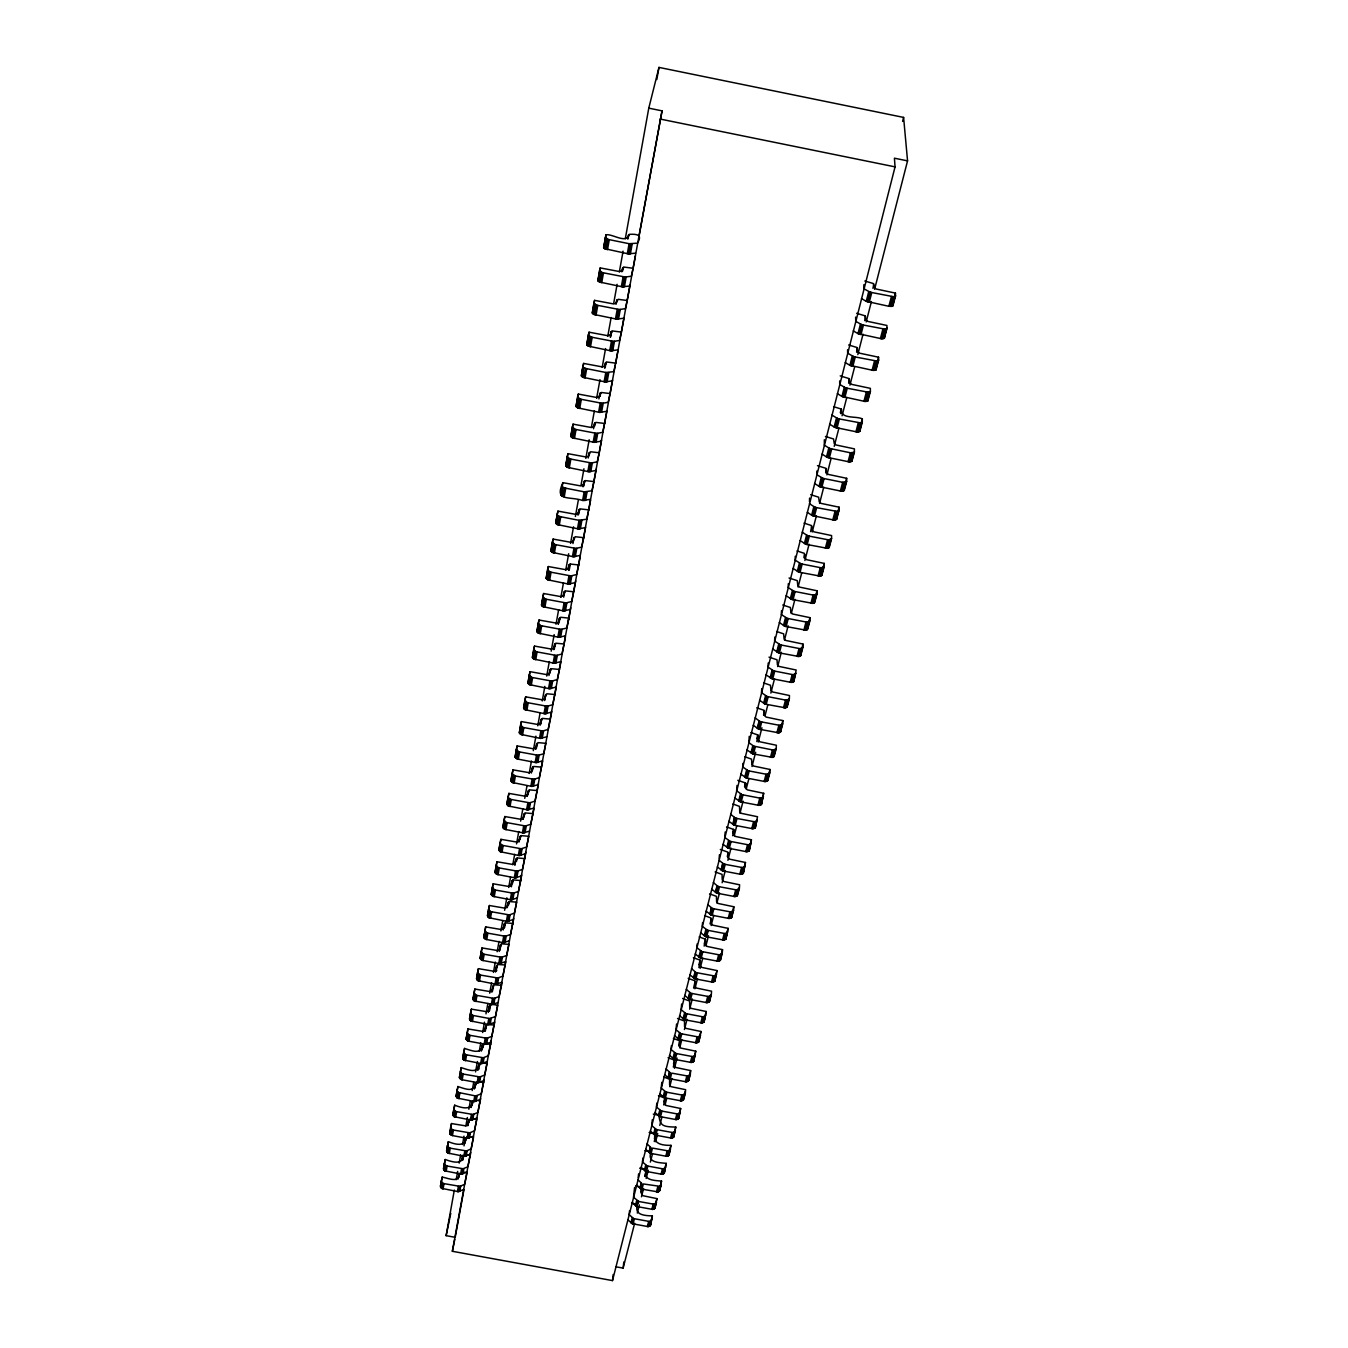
<?xml version="1.0" encoding="UTF-8"?>
<svg xmlns="http://www.w3.org/2000/svg" width="1348" height="1348" viewBox="0 0 1348 1348"><rect width="100%" height="100%" fill="white"/><g stroke="black" fill="none" stroke-linecap="round" stroke-linejoin="round"><path stroke-width="1.5" d="M541.492 767.13L533.724 766.456L531.348 771.764L529.376 772.707L512.981 769.86L512.206 773.769L515.374 776.01L533.976 779.296L539.301 777.628L541.138 768.882M538.004 784.721L531.786 786.423L512.375 782.497L510.976 780.324L512.981 769.86M800.089 540.599L806.155 544.339L827.369 548.316L829.222 547.507L831.581 538.61L831.581 535.56L813.788 531.803L811.968 530.286L811.395 525.518L804.065 523.125M533.707 808.109L527.523 809.845L508.28 805.952L506.899 803.762L508.887 793.399L525.164 796.213L527.102 795.253L529.478 789.894L537.195 790.551L534.988 801.133L529.697 802.818L510.319 799.33L508.112 797.342L508.887 793.399M504.085 819.955L506.275 822.516L525.484 825.987L530.741 824.268L532.966 813.585L525.316 812.945L522.94 818.371L521.002 819.331L504.86 816.551L504.085 819.955L502.888 827.419L505.079 829.408L523.344 832.896L529.478 831.126M502.888 827.419L504.86 816.551M525.332 853.773L519.233 855.559L500.293 851.734L498.945 849.526L500.9 839.332L516.907 842.079L518.845 841.101L521.204 835.642L528.804 836.266L526.562 847.016L521.339 848.751L502.282 845.348L500.125 843.342L500.9 839.332M793.028 568.418L799.044 572.175L820.056 576.101L821.892 575.259L824.218 566.514L824.251 563.413L806.61 559.69L804.807 558.156L804.267 553.32L797.022 550.944M496.216 865.197L498.372 867.792L517.278 871.162L522.451 869.393L524.709 858.575L517.177 857.968L514.801 863.478L512.897 864.472L497.008 861.743L496.216 865.197L495.053 872.442L497.21 874.448L515.189 877.868L521.238 876.048M822.078 571.67L821.892 575.259M824.353 439.734L824.302 445.16L829.643 448.446L850.419 452.793L854.346 452.22L854.413 448.867L836.114 444.992L834.227 443.526L833.553 438.976L825.448 436.466M492.391 887.287L494.514 889.882L513.268 893.219L518.424 891.432L520.682 880.53L513.2 879.941L510.841 885.484L508.937 886.495L493.166 883.816L492.391 887.287L491.245 894.432L493.368 896.437L511.212 899.824L517.211 897.97M495.053 872.442L497.008 861.743M491.245 894.432L493.166 883.816M513.251 919.538L507.286 921.425L488.802 917.702L487.487 915.477L489.391 905.519L505.028 908.181L506.932 907.153L509.291 901.576L516.705 902.132L514.431 913.101L509.325 914.921L490.706 911.619L488.599 909.614L489.391 905.519M786.103 595.732L792.051 599.506L812.878 603.382L814.714 602.522L816.989 593.912L817.04 590.778L799.549 587.088L797.78 585.554L797.275 580.651L789.035 577.989M509.359 940.786L503.427 942.69L485.853 939.371L483.78 937.349L484.572 933.237M484.892 930.406L486.965 933.018L505.433 936.287L510.521 934.45L512.796 923.414L505.433 922.875L503.074 928.486L501.203 929.513L485.684 926.885L483.78 937.349M816.871 471.008L816.804 474.698L823.038 478.371L842.669 482.314L846.561 481.708L846.662 478.304L828.531 474.462L826.661 472.979L826.021 468.346L817.478 465.683M481.236 951.469L483.292 954.098L501.608 957.333L506.663 955.462L508.954 944.358L501.641 943.836L499.299 949.481L497.429 950.525L482.028 947.93L481.236 951.469L480.141 958.327L482.196 960.349L499.619 963.635L505.517 961.697M505.163 964.983L497.901 964.477L495.559 970.156L493.705 971.217L478.422 968.656L477.613 972.801L480.528 975.076L497.85 978.025L502.871 976.137L504.792 966.853M480.141 958.327L482.028 947.93M779.296 622.557L785.176 626.348L805.818 630.173L807.654 629.314L809.895 620.838L809.963 617.654L792.624 613.997L790.872 612.447L790.4 607.493L782.75 604.999M474.075 992.617L476.097 995.262L494.143 998.43L499.131 996.509L501.439 985.304L494.227 984.815L491.885 990.527L490.049 991.589L474.867 989.044L474.075 992.617L473.013 999.289L474.277 1000.941L497.766 1005.305L495.457 1016.56L489.661 1018.566L472.592 1015.364L470.57 1013.325L471.379 1009.146L486.443 1011.64L488.279 1010.579L489.981 1005.204L498.019 1002.558M501.742 982.288L495.879 984.242L477.815 980.619L476.552 978.362L478.422 968.656M809.491 501.827L809.575 498.086M473.013 999.289L474.867 989.044M494.362 1022.525L488.583 1024.531L470.789 1020.958L469.542 1018.7L471.379 1009.146M772.606 648.91L778.419 652.735L798.892 656.51L800.712 655.634L802.919 647.293L803.004 644.058L785.817 640.452L784.081 638.885L783.643 633.863L776.6 631.487M484.286 1043.756C480.006 1053.142 477.276 1052.67 464.555 1048.424L463.746 1052.653L465.717 1054.692L483.359 1057.759L488.262 1055.787L490.588 1044.43L485.971 1043.773M490.756 1042.189L485.01 1044.228L468.093 1041.06L466.105 1039.022L466.914 1034.809M467.149 1032.534L469.121 1035.18L486.898 1038.28L491.818 1036.326L494.143 1025.019L487.049 1024.564L484.707 1030.327L482.887 1031.405L467.941 1028.928L466.105 1039.022M800.948 651.893L800.712 655.634M480.815 1062.898C476.552 1072.267 473.94 1071.913 461.218 1067.616L460.393 1071.862L462.364 1073.918L479.871 1076.951L484.741 1074.963L487.066 1063.555L482.5 1062.898M487.201 1061.567L481.489 1063.623L463.965 1060.118L462.752 1057.843L464.555 1048.424M477.394 1081.77C473.148 1091.088 470.654 1090.886 457.932 1086.539L457.107 1090.802L458.32 1092.47L475.625 1095.941L481.27 1093.851L483.224 1084.314M483.696 1080.658L478.018 1082.73L461.353 1079.613L459.398 1077.574L460.224 1073.328M794.141 677.707L793.888 681.481L791.158 682.408L771.781 678.651L766.035 674.826M793.888 681.481L796.163 670.007L779.127 666.434L777.425 664.85L777.004 659.779L769 657.133M476.838 1117.997L471.244 1120.104L454.091 1116.683L452.928 1114.392L454.68 1105.191C462.853 1108.376 472.137 1110.55 473.3 1100.591M454.68 1105.191L453.872 1109.455L455.793 1111.51L473.047 1114.493L477.849 1112.454L480.208 1100.979L478.877 1100.928M480.242 1099.463L474.597 1101.552L457.326 1098.098L456.146 1095.823L457.932 1086.539M473.485 1136.263L467.099 1138.302L452.423 1135.589L449.912 1133.921L451.496 1123.558L465.903 1125.917L467.672 1124.788L469.374 1119.278L468.716 1122.918M451.496 1123.558L450.67 1127.855L452.574 1129.894L469.711 1132.842L474.479 1130.803L476.838 1119.295L472.356 1118.655M759.581 700.286L765.26 704.128L785.395 707.818L787.198 706.908L789.338 698.82L789.456 695.517L772.556 691.962L770.871 690.378L770.483 685.256L763.558 682.897M795.269 556.269L795.135 560.128L801.167 563.868L821.286 567.828L824.218 566.514M470.182 1154.259L464.656 1156.399L447.755 1153.029L446.609 1150.737L448.345 1141.672C456.517 1144.957 465.599 1146.845 466.711 1136.971M448.345 1141.672L447.519 1145.969L449.406 1148.024L466.425 1150.939L471.177 1148.884L473.519 1137.341L472.221 1137.291M787.451 703.083L787.198 706.908M459.297 1173.198C460.089 1183.881 447.671 1177.933 442.178 1177.107L441.352 1181.438L443.206 1183.493L459.988 1186.358L464.672 1184.269L467.048 1172.659L462.65 1172.052M466.93 1172.002L461.42 1174.159L444.655 1170.822L443.509 1168.514L445.244 1159.516C463.931 1166.441 462.246 1157.747 462.246 1156.213M445.244 1159.516L444.419 1163.83L446.289 1165.885L463.19 1168.767L467.908 1166.711L470.267 1155.118L465.852 1154.495M463.712 1189.492L458.253 1191.666L441.588 1188.346L440.476 1186.055L442.178 1177.107M753.229 725.308L758.857 729.167L778.824 732.823L780.61 731.88L782.716 723.91L782.851 720.59L766.102 717.069L764.434 715.485L764.08 710.295L756.7 707.818M788.327 583.667L788.176 587.576L794.124 591.351L814.074 595.26L816.989 593.912M780.88 728.021L780.61 731.88M781.503 610.593L781.335 614.553L787.215 618.344L806.997 622.203L809.895 620.838M746.994 749.909L752.555 753.785L772.353 757.391L774.123 756.447L776.212 748.595L776.347 745.242L759.75 741.754L758.098 740.153L757.761 734.93L750.971 732.571M740.861 774.106L746.354 777.998L765.108 781.587L767.77 780.593L769.809 772.859L769.978 769.472L753.498 766.018L751.881 764.4L751.561 759.143L744.837 756.784M768.074 776.667L767.77 780.593M774.797 637.048L774.611 641.058L780.425 644.866L800.038 648.691L802.919 647.293M761.839 800.375L761.502 804.335L758.857 805.363L740.271 801.79L734.829 797.898M761.502 804.335L763.693 793.298L747.365 789.877L745.747 788.26L745.478 782.952L737.811 780.324M768.208 663.048L768.006 667.091L773.769 670.933L793.197 674.708L796.078 673.275M755.689 823.695L755.352 827.689L752.706 828.734L734.272 825.195L728.88 821.286M755.352 827.689L757.525 816.736L741.333 813.35L739.732 811.715L739.479 806.374L732.857 804.015M761.738 688.592L761.502 692.687L767.214 696.528L786.474 700.269L789.338 698.82M749.64 846.645L749.286 850.655L746.674 851.717L728.392 848.229L723.05 844.303M749.286 850.655L751.443 839.787L735.385 836.434L733.801 834.8L733.582 829.408L726.521 826.947M743.692 869.207L743.338 873.251L740.726 874.33L722.595 870.875L717.304 866.949M743.338 873.251L745.478 862.484L729.538 859.148L727.987 857.513L727.768 852.071L720.321 849.476M711.66 889.225L716.883 893.168L734.879 896.589L737.474 895.493L739.378 888.315L739.597 884.794L723.792 881.491L722.242 879.84L722.056 874.38L715.131 871.937M749.252 736.294L748.848 742.58L753.566 746.084L773.381 750.095L776.212 748.595M742.917 763.372L742.681 766.894L748.207 770.77L766.995 774.392L769.809 772.859M706.099 911.147L711.272 915.09L729.116 918.477L731.694 917.381L733.582 910.288L733.817 906.749L718.13 903.48L716.614 901.829L716.445 896.336L709.57 893.893M732.099 913.27L731.694 917.381M726.42 934.787L726.016 938.916L723.455 940.028L705.745 936.675L700.623 932.715M736.985 785.463L736.631 790.787L742.091 794.697L760.71 798.269L763.524 796.719M726.016 938.916L728.122 928.368L712.553 925.116L711.053 923.464L710.901 917.937L704.566 915.612M695.231 953.963L700.32 957.923L717.894 961.242L720.439 960.113L722.258 953.221L722.511 949.649L707.077 946.414L705.594 944.763L705.459 939.202L699.174 936.894M720.843 955.951L720.439 960.113M715.367 976.795L714.929 980.973L712.401 982.119L694.961 978.833L689.94 974.857M714.929 980.973L717.001 970.577L701.685 967.392L700.202 965.724L700.101 960.13L693.394 957.72M684.717 995.447L689.687 999.424L706.992 1002.676L709.52 1001.513L711.289 994.824L711.559 991.201L696.36 988.033L694.911 986.365L694.827 980.754L688.171 978.345M725.19 832.019L724.786 837.445L730.144 841.354L748.477 844.859L751.257 843.258M719.158 858.373L719.444 854.733M709.958 997.318L709.52 1001.513M704.633 1017.538L704.178 1021.75L701.685 1022.913L684.498 1019.695L679.577 1015.718M704.178 1021.75L706.217 1011.505L691.136 1008.355L689.687 1006.686L689.62 1001.042L682.594 998.497M699.393 1037.438L698.921 1041.667L696.444 1042.847L679.392 1039.645L674.506 1035.668M698.921 1041.667L700.96 1031.49L685.98 1028.372L684.565 1026.704L684.498 1021.043L677.522 1018.498M694.22 1057.034L693.748 1061.28L691.271 1062.477L674.354 1059.309L669.518 1055.332M693.748 1061.28L695.77 1051.187L680.909 1048.087L679.493 1046.419L679.459 1040.723L673.427 1038.449M664.615 1074.693L669.4 1078.67L686.199 1081.804L688.659 1080.607L690.345 1074.272L690.648 1070.582L675.921 1067.515L674.522 1065.83L674.489 1060.135L668.052 1057.742M689.131 1076.344L688.659 1080.607M702.578 922.571L702.257 926.278L707.397 930.238L725.157 933.608L727.869 931.923M697.169 943.886L696.849 947.627L701.937 951.587L719.546 954.906L722.258 953.221M659.779 1093.767L664.53 1097.761L681.195 1100.861L683.638 1099.648L685.306 1093.38L685.626 1089.69L670.984 1086.64L669.602 1084.972L669.602 1079.243L663.654 1076.968M679.19 1114.105L678.701 1118.402L676.258 1119.632L659.711 1116.548L655.01 1112.555M678.701 1118.402L680.673 1108.511L666.131 1105.495L664.766 1103.81L664.783 1098.064L658.447 1095.688M674.32 1132.573L673.832 1136.886L671.405 1138.116L654.976 1135.067L650.309 1131.073M673.832 1136.886L675.786 1127.063C662.424 1126.827 660.149 1125.58 658.936 1115.554M669.535 1150.771L669.029 1155.101L666.62 1156.331L650.309 1153.315L645.675 1149.322M669.029 1155.101L670.967 1145.345C662.138 1145.48 653.022 1143.997 654.892 1134.325M664.817 1168.716L664.294 1173.046L661.885 1174.293L645.709 1171.294L641.109 1167.301M664.294 1173.046L666.215 1163.358C659.475 1162.566 647.394 1162.886 650.73 1152.928M681.633 1003.99L681.111 1009.669L686.048 1013.645L703.268 1016.881L705.931 1015.145M646.181 1170.687C642.827 1180.612 654.774 1180.359 661.548 1181.118L659.627 1190.739L658.026 1191.902L641.159 1189.02L636.627 1185.027M676.561 1024.008L676.022 1029.72L680.925 1033.697L697.994 1036.898L700.657 1035.146M655.566 1203.815L655.027 1208.179L652.651 1209.442L636.694 1206.494L632.195 1202.5M671.388 1045.644L671.018 1049.452L675.87 1053.445L692.821 1056.613L695.467 1054.861M655.027 1208.179L656.931 1198.625L642.929 1195.71L641.614 1194.025L641.699 1188.195L640.806 1191.666M651.033 1221.002L650.494 1225.366L648.135 1226.629L632.279 1223.714L627.814 1219.721M650.494 1225.366L652.381 1215.879C641.311 1215.677 632.667 1213.773 638.817 1201.506L654.033 1204.236L656.56 1202.382M661.801 1082.292L661.211 1088.072L665.979 1092.065L682.678 1095.166L685.306 1093.38M656.83 1103.085L656.425 1106.944L661.143 1110.937L677.724 1114.021L680.336 1112.218M652.314 1119.733L651.707 1125.546L656.392 1129.54L672.854 1132.59L675.449 1130.787M642.895 1158.033L642.474 1161.925L647.074 1165.936L663.3 1168.935L665.861 1167.098M634.588 1187.504L633.509 1197.277L638.817 1201.506M638.177 1177.781L638.598 1173.872M615.935 1266.8L623.13 1268.114L623.821 1261.947M629.567 1210.656L629.128 1214.582L633.594 1218.575L649.483 1221.507L652.011 1219.637M625.304 238.731L648.776 108.143L662.036 110.856L452.355 1251.281L612.498 1280.6L613.188 1274.534M440.442 1186.678L441.369 1180.814M443.492 1169.137L444.436 1163.206M446.576 1151.361L447.536 1145.345M449.726 1133.314L450.687 1127.231M452.894 1114.998L453.888 1108.848M456.13 1096.43L457.124 1090.195M459.398 1077.574L460.409 1071.256M462.735 1058.45L463.763 1052.047M469.525 1019.307L470.587 1012.736M476.552 978.968L477.63 972.211M487.471 916.067L488.616 909.024M498.945 850.116L500.125 842.753M506.899 804.335L508.112 796.769M510.976 780.88L512.206 773.213M542.368 760.946L536.1 762.614L517.379 759.008L515.121 757.037L516.368 749.252L517.143 745.933L533.673 748.814L535.661 747.887L538.037 742.63L545.873 743.321L543.682 753.734L538.324 755.352L518.643 751.78L516.368 749.252M546.799 736.766L540.497 738.401L520.766 734.374L519.334 732.79L520.614 724.887L521.373 721.601L538.037 724.516L540.026 723.606L542.418 718.4L550.321 719.124L548.147 729.437L542.739 731.02L522.889 727.398L520.614 724.887M551.315 712.182L544.963 713.766L525.063 709.722L523.614 708.138L524.911 700.101L525.669 696.849L542.486 699.814L544.491 698.904L546.867 693.765L554.837 694.506L552.68 704.718L547.237 706.268L527.22 702.611L524.911 700.101M555.898 687.16L549.512 688.71L529.444 684.632L527.978 683.048L529.292 674.893L530.05 671.675L547.002 674.674L549.024 673.798L551.399 668.709L559.42 669.467L557.297 679.577L551.821 681.094L531.634 677.387L529.292 674.893M560.566 661.716L554.129 663.233L533.892 659.105L532.409 657.538L533.741 649.264L534.499 646.08L551.602 649.113L553.624 648.253L556.016 643.215L564.104 644.007L561.981 653.999L556.471 655.482L536.116 651.741L533.741 649.264M565.317 635.835L558.83 637.301L538.425 633.139L536.925 631.589L538.273 623.18L539.031 620.029L556.269 623.096L558.308 622.254L560.701 617.283L568.856 618.109L566.767 627.983L561.206 629.432L540.666 625.641L538.273 623.18M570.153 609.498L563.616 610.93L543.025 606.701L541.508 605.168L542.89 596.625L543.632 593.524L561.021 596.642L563.076 595.799L565.469 590.913L573.692 591.755L571.619 601.511L566.025 602.91L545.317 599.068L542.89 596.625M575.074 582.69L568.502 584.072L547.726 579.809L546.193 578.292L547.591 569.614L548.316 566.548L565.874 569.699L567.929 568.89L570.322 564.054L578.629 564.93L576.556 574.568L570.929 575.916L550.035 572.024L547.591 569.614M580.078 555.41L573.456 556.741L552.495 552.444L550.944 550.928L552.377 542.098L553.101 539.082L570.794 542.284L572.883 541.492L575.276 536.74L583.633 537.65L581.595 547.136L575.933 548.451L554.854 544.508L552.377 542.098M585.184 527.641L578.494 528.921L557.347 524.574L555.78 523.075L557.23 514.11L557.954 511.128L575.815 514.363L577.904 513.605L580.297 508.921L588.739 509.864M590.373 499.367L582.622 500.445C569.126 496.013 554.062 501.928 562.908 482.668L580.921 485.954L583.027 485.213L585.42 480.613L593.929 481.573L596.254 469.087M595.648 470.553L588.874 471.733L567.34 467.301L565.739 465.818L567.238 456.551L567.946 453.669L586.127 457.006L588.25 456.281L590.643 451.782L599.22 452.776L597.248 461.825L591.469 462.987L569.8 458.893L567.238 456.551M601.039 441.234L594.215 442.346L572.479 437.864L570.844 436.398L572.378 426.979L573.069 424.148L591.418 427.535L593.558 426.827L595.951 422.413L604.595 423.441L602.674 432.32L596.827 433.433L574.973 429.287L572.378 426.979M606.516 411.342L599.641 412.404L577.702 407.871L576.051 406.422L577.618 396.851L578.309 394.071L596.827 397.508L598.967 396.834L601.36 392.504L610.088 393.565L608.184 402.277L602.303 403.338L580.247 399.126L577.618 396.851M612.11 380.894L605.185 381.905L583.044 377.305L581.359 375.89L582.943 366.151L583.633 363.421L602.32 366.909L604.477 366.252L606.87 362.022L615.682 363.118M617.805 349.873L610.812 350.817L588.469 346.166L586.768 344.768L588.385 334.86L589.059 332.198L607.931 335.719L610.105 335.113L612.481 330.968L621.377 332.097L619.524 340.454L613.559 341.398L591.081 337.084L588.385 334.86M623.602 318.263L616.575 319.122L593.996 314.438L592.294 313.039L593.929 302.963L594.586 300.368L613.643 303.94L615.834 303.351L618.21 299.323L627.174 300.503L625.371 308.658L619.355 309.534L596.659 305.154L593.929 302.963M629.516 286.029L622.422 286.821L599.641 282.069L597.905 280.704L599.574 270.442L600.231 267.915L619.457 271.555L621.664 270.982L624.04 267.072L633.088 268.269L631.319 276.222L625.253 277.048L602.354 272.616L599.574 270.442M635.548 253.154L628.404 253.879L604.578 248.655L603.634 247.729L605.993 234.822C612.312 233.457 626.736 244.51 629.23 234.367C635.683 234.03 643.266 234.063 637.385 243.162L629.112 243.702L608.15 239.422L605.336 237.282M460.561 1071.424L461.218 1067.616M467.267 1032.838L467.941 1028.928M484.859 931.653L485.684 926.885M517.143 745.933L515.121 757.037M521.373 721.601L519.334 732.79M525.669 696.849L523.614 708.138M530.05 671.675L527.978 683.048M534.499 646.08L532.409 657.538M539.031 620.029L536.925 631.589M543.632 593.524L541.508 605.168M548.316 566.548L546.193 578.292M553.101 539.082L550.944 550.928M557.954 511.128L555.78 523.075M561.712 489.543L562.908 482.668M567.946 453.669L565.739 465.818M573.069 424.148L570.844 436.398M578.309 394.071L576.051 406.422M583.633 363.421L581.359 375.89M589.059 332.198L586.768 344.768M594.586 300.368L592.294 313.039M600.231 267.915L597.905 280.704M605.993 234.822L603.634 247.729M440.627 1187.285L441.537 1182.061M443.677 1169.761L444.604 1164.453M446.778 1151.967L447.721 1146.592M449.912 1133.921L450.872 1128.461M453.096 1115.622L454.057 1110.078M456.332 1097.036L457.309 1091.408M459.617 1078.181L460.612 1072.486M462.937 1059.056L463.948 1053.26M466.324 1039.628L467.335 1033.747M469.744 1019.914L470.789 1013.932M473.232 999.896L474.277 993.83M476.771 979.558L477.832 973.408M480.36 958.917L481.438 952.665M483.999 937.955L485.111 931.603M487.706 916.657L488.835 910.203M491.464 895.021L492.61 888.467M495.289 873.032L496.452 866.376M499.181 850.706L500.361 843.932M503.124 827.992L504.321 821.117M507.134 804.924L508.365 797.932M511.212 781.469L512.459 774.342M515.374 757.61L516.621 750.381M519.587 733.363L520.867 726.016M523.866 708.694L525.181 701.213M528.231 683.621L529.562 676.005M532.679 658.094L534.027 650.359M537.195 632.145L538.56 624.259M541.795 605.724L543.177 597.703M546.462 578.831L547.878 570.676M551.231 551.467L552.663 543.16M556.067 523.597L557.23 514.11M561.004 495.221L562.183 485.583M566.025 466.341L567.559 457.562M571.148 436.904L572.698 427.973M576.354 406.928L577.938 397.829M581.679 376.378L582.943 366.151M587.088 345.257L588.739 335.804M592.615 313.528L594.283 303.89M598.226 281.176L599.944 271.352M603.971 248.201L605.707 238.175M441.032 1187.858L441.942 1182.634M444.082 1170.334L445.009 1165.026M447.182 1152.54L448.109 1147.165M450.316 1134.494L451.277 1129.034M453.501 1116.195L454.478 1110.651M456.736 1097.609L457.713 1091.981M460.022 1078.754L461.016 1073.042M463.358 1059.629L464.369 1053.833M466.745 1040.201L467.756 1034.32M470.166 1020.487L471.21 1014.505M473.654 1000.452L474.715 994.386M477.192 980.131L478.27 973.964M480.798 959.49L481.876 953.221M484.438 938.511L485.55 932.159M488.161 917.213L489.273 910.759M491.919 895.577L493.065 889.023M495.744 873.588L496.906 866.933M499.636 851.245L500.816 844.471M503.596 828.548L504.792 821.657M507.606 805.464L508.836 798.471M511.701 782.009L512.931 774.898M515.846 758.166L517.11 750.92M520.075 733.902L521.356 726.555M524.372 709.233L525.669 701.752M528.736 684.161L530.067 676.544M533.185 658.633L534.533 650.882M537.7 632.667L539.082 624.781M542.3 606.246L543.699 598.226M546.985 579.354L548.4 571.198M551.753 551.972L553.202 543.665M556.606 524.119L557.533 515.138M561.543 495.744L562.504 486.611M566.581 466.846L568.098 458.067M571.704 437.409L573.254 428.462M576.927 407.416L578.511 398.317M582.252 376.867L583.296 367.111M587.661 345.728L589.312 336.275M593.187 314L594.872 304.362M598.832 281.648L600.534 271.824M604.578 248.655L606.314 238.63M441.588 1188.346L442.515 1183.123M444.655 1170.822L445.581 1165.515M447.755 1153.029L448.699 1147.654M450.906 1134.982L451.85 1129.523M454.091 1116.683L455.068 1111.14M457.326 1098.098L458.32 1092.47M460.628 1079.243L461.623 1073.53M463.965 1060.118L464.976 1054.321M467.352 1040.69L468.379 1034.809M470.789 1020.958L471.834 1014.993M474.277 1000.941L475.339 994.875M477.815 980.619L478.894 974.452M481.421 959.961L482.517 953.71M485.078 939L486.19 932.648M488.802 917.702L489.914 911.248M492.576 896.066L493.705 889.495M496.401 874.077L497.564 867.404M500.293 851.734L501.473 844.96M504.253 829.037L505.466 822.145M508.28 805.952L509.51 798.96M512.375 782.497L513.622 775.37M516.537 758.638L517.801 751.409M520.766 734.374L522.047 727.027M525.063 709.722L526.377 702.241M529.444 684.632L530.775 677.016M533.892 659.105L535.24 651.354M538.425 633.139L539.79 625.253M543.025 606.701L544.424 598.697M547.726 579.809L549.141 571.653M552.495 552.444L553.944 544.137M557.347 524.574L558.072 515.661M562.301 496.199L563.043 487.117M567.34 467.301L568.873 458.522M572.479 437.864L574.029 428.917M577.702 407.871L579.303 398.755M583.044 377.305L583.852 367.583M588.469 346.166L590.121 336.714M593.996 314.438L595.681 304.8M599.641 282.069L601.36 272.245M605.404 249.077L607.139 239.051M442.296 1188.717L443.206 1183.493M445.362 1171.193L446.289 1165.885M448.463 1153.399L449.406 1148.024M451.614 1135.353L452.574 1129.894M454.815 1117.054L455.793 1111.51M458.067 1098.468L459.045 1092.84M461.353 1079.613L462.364 1073.918M464.706 1060.488L465.717 1054.692M468.093 1041.06L469.121 1035.18M471.547 1021.346L472.592 1015.364M475.035 1001.328L476.097 995.262M478.591 980.99L479.669 974.84M482.196 960.349L483.292 954.098M485.853 939.371L486.965 933.018M489.577 918.072L490.706 911.619M493.368 896.437L494.514 889.882M497.21 874.448L498.372 867.792M501.102 852.105L502.282 845.348M505.079 829.408L506.275 822.516M509.106 806.323L510.319 799.33M513.2 782.868L514.447 775.757M517.379 759.008L518.643 751.78M521.609 734.761L522.889 727.398M525.922 710.093L527.22 702.611M530.303 685.003L531.634 677.387M534.768 659.475L536.116 651.741M539.301 633.509L540.666 625.641M543.918 607.089L545.317 599.068M548.619 580.196L550.035 572.024M553.388 552.815L554.854 544.508M558.257 524.945L559.74 516.486L558.83 516.115M563.228 496.57L564.728 487.959L563.801 487.572M568.266 467.672L569.8 458.893M573.422 438.235L574.973 429.287M578.663 408.242L580.247 399.126M583.987 377.676L585.622 368.408L584.661 368.038M589.43 346.537L591.081 337.084M594.974 314.809L596.659 305.154M600.635 282.44L602.354 272.616M606.398 249.447L608.15 239.422M443.088 1188.953L443.998 1183.713M446.154 1171.412L447.081 1166.104M449.272 1153.635L450.215 1148.243M452.423 1135.589L453.383 1130.13M455.641 1117.29L456.601 1111.746M458.893 1098.704L459.87 1093.076M462.179 1079.849L463.19 1074.154M465.532 1060.724L466.543 1054.928M468.936 1041.296L469.963 1035.416M472.39 1021.582L473.434 1015.6M475.895 1001.564L476.956 995.498M479.45 981.226L480.528 975.076M483.056 960.585L484.151 954.333M486.729 939.623L487.841 933.271M490.47 918.325L491.599 911.871M494.244 896.69L495.39 890.135M498.103 874.7L499.266 868.045M502.012 852.357L503.192 845.584M505.989 829.66L507.185 822.769M510.016 806.576L511.246 799.583M514.127 783.121L515.374 776.01M518.306 759.261L519.57 752.032M522.552 735.014L523.833 727.667M526.866 710.345L528.18 702.864M531.264 685.256L532.595 677.656M535.729 659.745L537.077 651.994M540.278 633.779L541.643 625.893M544.895 607.341L546.294 599.338M549.613 580.449L551.029 572.293M554.399 553.084L555.848 544.777M559.268 525.215L560.751 516.756L559.74 516.486M564.239 496.839L565.756 488.212L564.728 487.959M569.294 467.941L570.844 459.163M574.45 438.504L576.017 429.557M579.707 408.511L581.291 399.412M585.049 377.962L586.683 368.678L585.622 368.408M590.508 346.824L592.16 337.354M596.052 315.078L597.754 305.44M601.73 282.726L603.449 272.886M607.493 249.734L609.262 239.708M463.948 1189.694L455.203 1237.312L446.137 1235.661L454.327 1190.065M456.197 1179.702L457.68 1171.412M459.179 1163.122L460.662 1154.832M462.533 1144.469L464.015 1136.179M465.886 1125.816L467.368 1117.526M468.868 1109.236L470.351 1100.945M472.204 1090.583L473.704 1082.275M475.558 1071.913L477.428 1061.55M479.298 1051.187L480.781 1042.897M482.635 1032.534L484.505 1022.172M485.988 1013.881L487.858 1003.519M489.712 993.156L491.582 982.793M493.452 972.43L495.306 962.068M497.176 951.705L499.03 941.342M500.9 930.979L502.753 920.617M504.624 910.254L506.848 897.819M508.718 887.456L510.572 877.093M512.813 864.658L514.683 854.295M516.537 843.932L518.778 831.497M520.631 821.134L522.872 808.699M524.743 798.336L526.967 785.901M529.208 773.466L531.432 761.03M533.303 750.668L535.914 736.16M537.768 725.797L540.009 713.362M542.25 700.926L544.845 686.418M546.715 676.056L549.327 661.548M551.18 651.185L554.163 634.605M556.016 624.242L558.628 609.717M560.869 597.282L563.481 582.774M565.705 570.339L568.688 553.758M570.558 543.396L573.523 526.815M575.394 516.452L578.376 499.872M580.988 485.364L583.954 468.784M585.824 458.421L589.177 439.768M591.418 427.333L594.384 410.752M596.625 398.317L599.978 379.664M602.219 367.229L605.572 348.576M607.796 336.141L611.149 317.488M613.761 302.98L617.114 284.327M619.355 271.892L623.079 251.166M459.078 1173.771L458.135 1178.978L458.994 1174.934M463.998 1145.884L465.448 1138.403M468.716 1120.34L467.739 1125.782L468.952 1119.767M472.019 1102.024L471.025 1107.534L472.255 1101.451M474.361 1089.032L475.372 1083.421M477.765 1070.245L478.776 1064.549M481.202 1051.17L482.247 1045.391M485.044 1029.872L485.752 1025.963M488.229 1012.18L489.307 1006.231M491.835 992.229L492.93 986.197M495.491 971.992L496.586 965.859M499.198 951.435L500.327 945.201M503.242 928.974L504.101 924.223M507.084 907.743L507.943 902.924M510.976 886.175L511.852 881.272M514.919 864.27L515.829 859.283M518.946 841.995L519.856 836.939M523.024 819.382L523.951 814.243M527.169 796.398L528.113 791.175M531.398 773.027L532.342 767.72M535.678 749.269L536.656 743.877M540.043 725.106L541.02 719.63M544.474 700.556L545.468 694.978M548.973 675.567L550.001 669.905M553.91 648.236L554.601 644.395M558.224 624.326L559.285 618.446M563.329 596.035L564.054 592.042M568.165 569.244L568.89 565.183M573.085 541.963L573.827 537.835M577.938 515.037L578.848 509.999M583.044 486.796L583.97 481.657M588.234 458.034L589.177 452.81M593.524 428.731L594.485 423.407M598.9 398.907L599.877 393.481M604.73 366.656L605.387 362.983M610.324 335.652L610.998 331.894M616.019 304.041L616.71 300.216M621.832 271.841L622.54 267.932M627.764 239L628.471 235.007M464.487 1143.778L465.683 1137.83M475.608 1082.848L475.035 1087.971M479.012 1063.993L477.984 1069.672L479.046 1068.829M482.466 1044.835L481.876 1050.126M484.926 1031.271L485.988 1025.407M488.465 1011.623L489.543 1005.675M493.166 985.641L492.509 991.218M496.822 965.303L495.727 971.436L496.805 970.611M499.72 949.329L500.563 944.662M503.208 930.002L504.337 923.683M507.32 907.204L508.179 902.385M511.212 885.636L512.088 880.75M514.869 865.382L516.065 858.76M519.182 841.472L520.092 836.417M523.26 818.859L524.187 813.72M527.405 795.876L528.349 790.653M531.955 770.736L532.595 767.197M535.914 748.763L536.892 743.355M540.278 724.601L541.273 719.124M544.71 700.05L545.721 694.473M549.563 673.191L550.237 669.4M553.809 649.685L554.837 643.906M558.46 623.838L559.521 617.974M563.565 595.563L564.29 591.57M568.401 568.772L569.142 564.711M572.951 543.564L574.08 537.38M578.191 514.599L579.101 509.544M583.28 486.358L584.206 481.219M588.79 455.86L589.413 452.372M594.08 426.541L594.721 422.986M599.472 396.666L600.13 393.06M604.629 368.088L605.623 362.561M610.223 337.135L611.234 331.507M616.255 303.654L616.946 299.829M628 238.63L628.724 234.653M656.796 79.549L658.987 67.4L903.598 117.411L907.558 160.867L874.566 289.331M461.943 1160.443L462.903 1155.152M464.723 1143.205L465.785 1139.127M471.261 1106.978L472.356 1102.799M478.422 1069.2L479.113 1065.392M482.213 1048.205L482.921 1044.363M485.364 1030.782L486.426 1024.918M488.92 1011.152L489.981 1005.204M496.165 970.964L496.906 966.887M499.889 950.424L501.001 944.19M503.933 927.963L504.792 923.228M508.061 905.131L508.651 901.93M511.364 886.815L512.543 880.295M519.94 839.349L520.564 835.979M524.035 816.703L524.658 813.282M528.197 793.702L528.82 790.214M532.426 770.315L533.05 766.776M536.386 748.325L537.043 744.736M540.75 724.179L541.744 718.703M550.035 672.787L550.725 668.996M554.281 649.281L555.325 643.501M559.302 621.479L560.01 617.569M563.7 597.164L564.778 591.182M568.536 570.406L569.631 564.34M578.68 514.228L579.589 509.19M583.785 485.988L584.712 480.865M594.586 426.187L595.226 422.649M599.978 396.346L600.618 392.723M605.134 367.768L606.128 362.241M610.728 336.815L611.739 331.187M622.591 271.167L623.298 267.258M463.173 1156.533L463.257 1159.802M482.837 1047.834L483.528 1043.992M489.526 1010.781L490.605 1004.833M504.573 927.609L505.433 922.875M508.701 904.794L509.291 901.576M512.611 883.21L513.2 879.941M516.57 861.288L517.177 857.968M569.227 570.137L570.322 564.054M457.444 1191.598L458.387 1186.375M460.612 1174.091L461.572 1168.783M463.83 1156.331L464.807 1150.956M467.099 1138.302L468.093 1132.859M470.401 1120.02L471.412 1114.493M473.771 1101.468L474.782 1095.857M477.175 1082.646L478.203 1076.951M480.646 1063.538L481.691 1057.742M484.151 1044.144L485.213 1038.263M487.723 1024.446L488.802 1018.481M491.346 1004.462L492.441 998.396M495.019 984.158L496.131 978.008M498.743 963.55L499.872 957.299M502.534 942.606L503.697 936.253M506.393 921.341L507.556 914.888M510.302 899.723L511.499 893.185M514.279 877.767L515.492 871.111M518.323 855.458L519.553 848.701M522.434 832.794L523.681 825.92M526.596 809.744L527.86 802.768M530.842 786.322L532.123 779.211M535.156 762.496L536.47 755.284M539.537 738.283L540.868 730.936M544.002 713.648L545.35 706.184M548.535 688.609L549.917 680.993M553.152 663.115L554.55 655.381M557.853 637.183L559.285 629.314M562.638 610.796L564.087 602.792M567.491 583.954L568.974 575.798M572.445 556.606L573.945 548.316M577.483 528.787L579.017 520.328L586.717 519.216L588.335 511.734M582.622 500.445L584.173 491.851L591.941 490.773L593.929 481.573M587.846 471.598L589.43 462.836M593.171 442.195L594.788 433.281M598.596 412.252L600.231 403.17M604.123 381.754L605.791 372.486L613.795 371.66L615.295 364.819M609.751 350.649L611.453 341.213M615.48 318.954L617.232 309.332M621.344 286.652L623.113 276.846M627.309 253.71L629.112 243.702M458.253 1191.666L459.196 1186.442M461.42 1174.159L462.398 1168.851M464.656 1156.399L465.633 1151.024M467.925 1138.386L468.902 1132.927M471.244 1120.104L472.238 1114.56M474.597 1101.552L475.625 1095.941M478.018 1082.73L479.046 1077.018M481.489 1063.623L482.533 1057.826M485.01 1044.228L486.072 1038.348M488.583 1024.531L489.661 1018.566M492.205 1004.546L493.301 998.48M495.879 984.242L497.008 978.092M499.619 963.635L500.765 957.383M503.427 942.69L504.573 936.355M507.286 921.425L508.449 914.989M511.212 899.824L512.392 893.269M515.189 877.868L516.402 871.212M519.233 855.559L520.463 848.802M523.344 832.896L524.591 826.021M527.523 809.845L528.804 802.869M531.786 786.423L533.067 779.329M536.1 762.614L537.414 755.386M540.497 738.401L541.829 731.054M544.963 713.766L546.311 706.301M549.512 688.71L550.894 681.128M554.129 663.233L555.528 655.499M558.83 637.301L560.263 629.449M563.616 610.93L565.082 602.927M568.502 584.072L569.968 575.933M573.456 556.741L574.956 548.451M578.494 528.921L580.028 520.48M583.65 500.58L585.201 491.986M588.874 471.733L590.475 462.971M594.215 442.346L595.833 433.416M599.641 412.404L601.292 403.305M605.185 381.905L606.853 372.638M610.812 350.817L612.531 341.364M616.575 319.122L618.311 309.501M622.422 286.821L624.208 276.997M628.404 253.879L630.224 243.87M459.045 1191.581L459.988 1186.358M462.212 1174.074L463.19 1168.767M465.448 1156.314L466.425 1150.939M468.716 1138.302L469.711 1132.842M472.036 1120.02L473.047 1114.493M475.406 1101.468L476.434 1095.857M478.826 1082.646L479.871 1076.951M482.314 1063.538L483.359 1057.759M485.836 1044.161L486.898 1038.28M489.408 1024.463L490.487 1018.498M493.048 1004.479L494.143 998.43M496.738 984.175L497.85 978.025M500.479 963.567L501.608 957.333M504.287 942.64L505.433 936.287M508.145 921.375L509.325 914.921M512.072 899.773L513.268 893.219M516.065 877.818L517.278 871.162M520.109 855.525L521.339 848.751M524.237 832.845L525.484 825.987M528.433 809.811L529.697 802.818M532.679 786.389L533.976 779.296M537.01 762.58L538.324 755.352M541.407 738.367L542.739 731.02M545.889 713.749L547.237 706.268M550.439 688.693L551.821 681.094M555.073 663.216L556.471 655.482M559.774 637.301L561.206 629.432M564.576 610.914L566.025 602.91M569.463 584.072L570.929 575.916M574.416 556.741L575.933 548.451M579.471 528.921L581.005 520.48M584.628 500.597L586.195 492.003M589.868 471.749L591.469 462.987M595.209 442.363L596.827 433.433M600.652 412.421L602.303 403.338M606.196 381.922L607.881 372.671M611.84 350.851L613.559 341.398M617.603 319.156L619.355 309.534M623.467 286.871L625.253 277.048M629.465 253.929L631.285 243.921M459.752 1191.346L460.696 1186.122M462.937 1173.838L463.897 1168.548M466.172 1156.079L467.149 1150.703M469.441 1138.066L470.435 1132.623M472.777 1119.8L473.771 1114.257M476.147 1101.249L477.175 1095.638M479.568 1082.427L480.613 1076.732M483.056 1063.319L484.101 1057.54M486.577 1043.942L487.656 1038.061M490.166 1024.244L491.245 1018.279M493.806 1004.26L494.901 998.211M497.496 983.973L498.608 977.822M501.254 963.365L502.383 957.114M505.062 942.437L506.208 936.085M508.921 921.173L510.1 914.736M512.863 899.571L514.043 893.033M516.857 877.632L518.07 870.976M520.918 855.323L522.148 848.566M525.046 832.66L526.293 825.785M529.225 809.626L530.505 802.65M533.488 786.204L534.785 779.11M537.835 762.412L539.149 755.183M542.233 738.199L543.564 730.852M546.715 713.581L548.08 706.116M551.281 688.542L552.663 680.942M555.915 663.064L557.314 655.33M560.633 637.149L562.065 629.28M565.435 610.762L566.885 602.775M570.322 583.937L571.805 575.781M575.293 556.606L576.792 548.316M580.348 528.787L581.881 520.345M585.504 500.479L587.071 491.868M590.761 471.631L592.345 462.87M596.102 442.262L597.72 433.331M601.545 412.32L603.213 403.237M607.106 381.838L608.791 372.57M612.75 350.766L614.469 341.314M618.53 319.088L620.282 309.467M624.394 286.787L626.18 276.98M630.392 253.862L632.212 243.87M470.031 1156.567L470.789 1152.422M479.905 1102.715L480.663 1098.586M483.325 1084.078L484.084 1079.95M490.554 1044.751L491.312 1040.605M493.975 1026.114L494.733 1021.969M501.203 986.77L501.962 982.625M505.011 966.061L505.77 961.916M512.611 924.644L513.756 918.426M520.598 881.154L521.727 874.936M524.776 858.373L525.922 852.172M532.763 814.9L533.909 808.682M537.33 790.046L538.459 783.828M541.508 767.265L542.654 761.047M550.254 719.647L551.77 711.356M554.82 694.793L555.949 688.575M559.369 669.939L560.903 661.666M563.936 645.102L565.452 636.812M568.502 620.249L570.777 607.83M573.827 591.25L575.731 580.904M578.393 566.413L580.28 556.05M583.33 539.486L585.605 527.068M588.655 510.504L590.559 500.142M598.916 454.596L601.579 440.088M604.629 423.525L606.903 411.106M610.324 392.47L612.599 380.052M615.648 363.471L617.923 351.053M621.344 332.417L624.006 317.926M627.056 301.362L630.089 284.799M633.139 268.218L635.414 255.8M638.834 237.164L662.036 110.856M452.355 1251.281L454.798 1239.318M446.137 1235.661L450.771 1213.335M561.408 491.262L560.717 494.699M648.776 108.143L658.987 67.4M902.604 121.387L903.598 117.411M612.498 1280.6L895.055 166.866L894.415 158.188L907.558 160.867M630.982 1222.889L632.296 1217.733M635.38 1205.651L636.711 1200.445M639.845 1188.178L641.193 1182.887L637.958 1179.736M644.361 1170.452L645.743 1165.093M648.961 1152.473L650.343 1147.03L647.057 1143.879M653.611 1134.224L655.027 1128.697M658.346 1115.706L659.779 1110.095M663.149 1096.918L664.598 1091.223M668.018 1077.827L669.484 1072.048L666.081 1068.913M672.955 1058.466L674.455 1052.603M677.977 1038.803L679.493 1032.854M683.065 1018.852L684.615 1012.803M688.238 998.582L689.822 992.431L686.267 989.297M693.495 977.991L695.096 971.756L691.507 968.622M698.837 957.08L700.455 950.744M704.263 935.832L705.914 929.395M709.773 914.247L711.441 907.71L707.751 904.609M715.367 892.325L717.069 885.67L713.345 882.569M721.062 870.033L722.781 863.276L719.023 860.192M726.842 847.386L728.594 840.512M732.722 824.369L734.508 817.377L730.667 814.31M738.704 800.948L740.507 793.854M744.77 777.156L746.624 769.944M750.954 752.959L752.824 745.613M757.239 728.341L759.143 720.877L755.133 717.844M763.625 703.302L765.58 695.703M770.129 677.825L772.101 670.091M776.751 651.91L778.756 644.041M783.491 625.523L785.53 617.519M790.349 598.681L792.422 590.525M797.325 571.35L799.431 563.06M804.419 543.514L806.576 535.072L802.229 532.174M836.805 515.762L836.67 519.25L833.839 520.025L812.473 515.627L811.664 515.189L813.855 506.578L809.457 503.697M844.387 489.998L841.422 491.211L819.854 486.763L819.028 486.325L821.269 477.563M852.071 457.764L851.987 461.134L849.139 461.859L827.369 457.376L826.526 456.921L828.818 447.991M859.923 427.939L859.872 431.259L856.991 431.95L835.019 427.417L834.176 426.979L836.501 417.88L831.935 415.066M867.927 397.559L867.893 400.811L864.995 401.468L841.978 396.447L844.337 387.179L839.72 384.399L839.703 380.911M876.082 366.605L876.082 369.79L873.167 370.414L849.914 365.342L852.324 355.889L847.639 353.142L847.606 349.739M884.406 335.045L884.406 338.163L881.491 338.752L858.002 333.63L860.462 324.009L855.727 321.279L855.643 317.117M893.033 305.507L888.871 306.299L866.259 301.312L868.769 291.488L863.967 288.775L863.832 284.731M631.572 1223.361L632.886 1218.221M635.986 1206.14L637.318 1200.916M640.452 1188.666L641.193 1182.887M644.967 1170.94L646.349 1165.565M649.567 1152.944L650.343 1147.03M654.235 1134.696L655.65 1129.169M658.97 1116.178L660.402 1110.567M663.772 1097.39L665.221 1091.695M668.642 1078.316L669.484 1072.048M673.596 1058.938L675.095 1053.074M678.617 1039.291L680.15 1033.326M683.722 1019.324L685.273 1013.275M688.912 999.053L689.822 992.431M694.169 978.463L695.096 971.756M699.511 957.552L701.129 951.216M704.953 936.304L706.588 929.867M710.463 914.719L711.441 907.71M716.074 892.797L717.069 885.67M721.77 870.505L722.781 863.276M727.549 847.858L729.302 840.984M733.447 824.824L734.508 817.377M739.429 801.42L741.231 794.326M745.511 777.628L747.348 770.399M751.695 753.414L753.566 746.084M757.98 728.796L759.143 720.877M764.383 703.757L766.321 696.158M770.904 678.28L772.876 670.563M777.526 652.365L779.532 644.496M784.266 625.977L786.305 617.974M791.124 599.135L793.214 590.98M798.117 571.805L800.24 563.515M805.228 543.969L807.385 535.527L806.576 535.072M812.473 515.627L814.664 507.033L813.855 506.578M819.854 486.763L822.095 478.001M827.369 457.376L829.643 448.446M835.019 427.417L837.344 418.318L836.501 417.88M842.82 396.885L845.196 387.617L844.337 387.179M850.773 365.78L853.183 356.327L852.324 355.889M858.878 334.068L861.338 324.43L860.462 324.009M867.152 301.733L869.662 291.909L868.769 291.488M632.279 1223.714L633.594 1218.575M636.694 1206.494L638.025 1201.287M641.159 1189.02L641.8 1183.375M645.709 1171.294L647.074 1165.936M650.309 1153.315L650.966 1147.502M654.976 1135.067L656.392 1129.54M659.711 1116.548L661.143 1110.937M664.53 1097.761L665.979 1092.065M669.4 1078.67L670.125 1072.536M674.354 1059.309L675.87 1053.445M679.392 1039.645L680.925 1033.697M684.498 1019.695L686.048 1013.645M689.687 999.424L690.479 992.903M694.961 978.833L695.77 972.228M700.32 957.923L701.937 951.587M705.745 936.675L707.397 930.238M711.272 915.09L712.94 908.552L712.132 908.181M716.883 893.168L718.585 886.512L717.759 886.141M722.595 870.875L724.314 864.119L723.488 863.748M728.392 848.229L730.144 841.354M734.272 825.195L736.059 818.219L735.216 817.848M740.271 801.79L742.091 794.697M746.354 777.998L748.207 770.77M752.555 753.785L754.442 746.455M758.857 729.167L760.761 721.702L759.901 721.332M765.26 704.128L767.214 696.528M771.781 678.651L773.769 670.933M778.419 652.735L780.425 644.866M785.176 626.348L787.215 618.344M792.051 599.506L794.124 591.351M799.044 572.175L801.167 563.868M806.155 544.339L808.328 535.897L807.385 535.527M813.417 515.998L815.624 507.404L814.664 507.033M820.797 487.134L823.038 478.371M828.329 457.73L830.604 448.8M835.996 427.771L838.321 418.689L837.344 418.318M843.797 397.256L846.173 387.988L845.196 387.617M851.768 366.134L854.194 356.698L853.183 356.327M859.889 334.422L862.349 324.784L861.338 324.43M868.163 302.087L870.673 292.263L869.662 291.909M644.833 1175.961L645.726 1172.44M654.42 1138.521L655.347 1134.898M663.823 1101.788L664.783 1098.064M673.511 1063.976L674.489 1060.135M698.904 964.797L700.101 960.13M704.246 943.937L705.459 939.202M732.705 832.828L733.582 829.408M744.568 786.474L745.478 782.952M756.835 738.569L757.761 734.93M840.293 412.673L841.219 409.051L833.586 406.658M633.054 1223.933L634.386 1218.794M641.109 1192.896L643.316 1183.948L660.099 1186.358M647.866 1166.155L645.085 1176.585M651.101 1153.534L652.499 1148.092L668.035 1150.889L670.613 1149.069M654.269 1141.571L655.617 1135.522M655.785 1135.286L657.201 1129.759M660.52 1116.784L661.969 1111.173M663.671 1104.888L665.053 1098.671M665.339 1097.98L666.805 1092.284M670.226 1078.905L671.708 1073.126L687.716 1076.041L690.345 1074.272M673.343 1067.111L674.27 1062.662M675.196 1059.545L676.696 1053.681M678.802 1045.846L679.746 1041.347M680.235 1039.881L681.751 1033.933M685.34 1019.93L686.89 1013.881M690.547 999.66L692.114 993.51L708.61 996.543L711.289 994.824M693.613 988.084L695.113 981.344M695.821 979.069L697.422 972.835L714.036 975.885L716.732 974.183M698.871 967.561L700.387 960.736M701.179 958.158L702.797 951.823M704.145 946.111L705.358 941.376M706.622 936.911L708.273 930.474M710.042 923.936L711.272 919.117M712.148 915.343L713.833 908.788L730.835 911.956L733.582 910.288M717.776 893.404L719.478 886.765L736.631 889.95L739.378 888.315M723.488 871.128L725.207 864.371L742.495 867.59L745.259 865.972M727.297 856.603L728.089 852.661M729.285 848.465L731.054 841.607M732.655 835.693L733.902 829.997M735.182 825.448L736.968 818.472L754.543 821.758L757.34 820.191M741.181 802.043L743.001 794.949M744.989 787.62L745.798 783.525M747.281 778.234L749.134 771.022M753.481 754.038L755.369 746.691M756.801 741.535L758.115 735.486M759.8 729.42L761.704 721.955L779.869 725.393L782.716 723.91M763.558 715.148L764.417 710.868M766.22 704.381L768.158 696.781M772.741 678.903L774.729 671.186M779.38 652.988L781.402 645.119M786.154 626.618L788.192 618.597M793.028 599.759L795.118 591.62M800.038 572.428L802.161 564.138M803.914 557.684L804.773 554.382M807.166 544.609L809.322 536.15L828.632 539.891L831.581 538.61M810.603 531.601L811.782 526.04M814.428 516.267L816.635 507.657L837.074 511.431L838.928 510.656L839.063 507.185L821.084 503.394L819.247 501.894L818.64 497.193L810.704 494.682M821.825 487.403L824.066 478.641M825.667 472.862L826.425 468.868M829.357 458L831.649 449.069M837.041 428.041L839.366 418.942L860.361 422.884L862.265 422.177L862.316 418.891C856.25 415.673 840.512 419.599 841.219 409.051M840.832 413.651L841.624 409.556M844.859 397.525L847.235 388.241L868.432 392.251L870.336 391.56L870.37 388.342L851.717 384.382L849.779 382.95L849.021 378.569L840.208 375.89M848.633 383.22L849.442 379.058M852.829 366.403L855.255 356.967L876.655 361.011L878.559 360.354L878.559 357.203L859.738 353.21L857.766 351.794L856.974 347.498L848.633 344.97M856.587 352.199L857.395 347.986M860.951 334.692L863.428 325.053L885.029 329.165L886.95 328.541L886.917 325.458L867.927 321.431L865.922 320.032L865.079 315.82L856.654 313.309M864.691 320.588L865.517 316.308M869.241 302.356L871.768 292.533L893.572 296.712L895.493 296.122L895.443 293.106L876.267 289.028L874.229 287.646L873.352 283.535L864.826 281.024M872.948 288.354L873.79 284.007M623.13 1268.114L634.655 1223.259M637.284 1213.065L639.373 1204.91M641.463 1196.754L643.569 1188.582M646.181 1178.388L648.287 1170.233M650.376 1162.077L652.466 1153.922M655.617 1141.689L657.706 1133.533M659.795 1125.378L661.902 1117.222M665.036 1104.989L666.62 1098.873M669.754 1086.64L671.843 1078.484M674.472 1068.273L677.084 1058.079M679.712 1047.885L681.802 1039.729M684.413 1029.535L687.042 1019.341M689.654 1009.146L692.282 998.952M694.894 988.758L697.523 978.564M700.134 968.37L702.746 958.175M705.897 945.925L708.509 935.731M711.137 925.537L713.749 915.343M716.9 903.109L719.512 892.915M722.14 882.721L725.275 870.488M727.903 860.294L731.037 848.061M734.188 835.827L736.8 825.616M739.951 813.383L743.085 801.15M746.236 788.917L748.848 778.723M751.999 766.49L755.655 752.218M758.284 742.023L761.94 727.751M765.091 715.518L767.703 705.307M770.854 693.074L774.51 678.802M777.661 666.569L781.318 652.297M784.469 640.064L788.125 625.792M791.276 613.559L794.949 599.287M798.083 587.037L801.757 572.765M804.891 560.532L809.086 544.221M812.221 531.988L816.416 515.677M819.567 503.444L823.746 487.134M826.897 474.9L831.076 458.573M834.227 446.34L838.945 427.99M842.079 415.757L846.797 397.407M849.931 385.174L854.649 366.825M857.8 354.591L863.04 334.186M866.174 321.953L871.415 301.564M647.326 1226.562L648.674 1221.44M651.842 1209.375L653.207 1204.152M656.425 1191.918L657.807 1186.644M661.059 1174.226L662.475 1168.851M665.777 1156.264L667.209 1150.821M670.563 1138.032L672.012 1132.522M675.415 1119.548L676.881 1113.954M680.336 1100.777L681.835 1095.098M685.34 1081.736L686.857 1075.957M690.412 1062.392L691.945 1056.529M695.568 1042.762L697.135 1036.814M700.808 1022.829L702.392 1016.796M706.116 1002.592L707.717 996.458M711.508 982.035L713.143 975.8M716.984 961.141L718.653 954.822M722.562 939.944L724.247 933.507M728.206 918.392L729.925 911.855M733.969 896.487L735.705 889.849M739.799 874.229L741.569 867.489M745.747 851.616L747.533 844.758M751.78 828.616L753.599 821.657M757.913 805.245L759.766 798.168M764.148 781.486L766.035 774.274M770.483 757.323L772.421 749.994M776.937 732.739L778.891 725.275M783.508 707.734L785.496 700.151M790.181 682.29L792.203 674.573M796.971 656.409L799.044 648.557M803.897 630.072L805.986 622.085M810.923 603.264L813.063 595.125M818.084 575.967L820.258 567.693M825.38 548.181L827.605 539.756M832.811 519.89L835.069 511.296M840.377 491.06L842.669 482.314M848.077 461.707L850.419 452.793M855.929 431.798L858.322 422.716M863.933 401.316L866.36 392.066M872.089 370.262L874.566 360.826M880.396 338.601L882.923 328.979M888.871 306.299L891.449 296.493M648.135 1226.629L649.483 1221.507M652.651 1209.442L654.033 1204.236M657.234 1191.986L658.633 1186.712M661.885 1174.293L663.3 1168.935M666.62 1156.331L668.035 1150.889M671.405 1138.116L672.854 1132.59M676.258 1119.632L677.724 1114.021M681.195 1100.861L682.678 1095.166M686.199 1081.804L687.716 1076.041M691.271 1062.477L692.821 1056.613M696.444 1042.847L697.994 1036.898M701.685 1022.913L703.268 1016.881M706.992 1002.676L708.61 996.543M712.401 982.119L714.036 975.885M717.894 961.242L719.546 954.906M723.455 940.028L725.157 933.608M729.116 918.477L730.835 911.956M734.879 896.589L736.631 889.95M740.726 874.33L742.495 867.59M746.674 851.717L748.477 844.859M752.706 828.734L754.543 821.758M758.857 805.363L760.71 798.269M765.108 781.587L766.995 774.392M771.444 757.424L773.381 750.095M777.914 732.857L779.869 725.393M784.485 707.852L786.474 700.269M791.158 682.408L793.197 674.708M797.965 656.543L800.038 648.691M804.891 630.207L806.997 622.203M811.934 603.399L814.074 595.26M819.112 576.101L821.286 567.828M826.408 548.316L828.632 539.891M833.839 520.025L836.097 511.431M841.422 491.211L843.713 482.466M849.139 461.859L851.481 452.945M856.991 431.95L859.384 422.868M864.995 401.468L867.438 392.217M873.167 370.414L875.644 360.978M881.491 338.752L884.018 329.131M889.966 306.468L892.545 296.661M648.91 1226.528L650.258 1221.406M653.426 1209.341L654.808 1204.135M658.026 1191.902L659.408 1186.611M662.677 1174.192L664.092 1168.834M667.412 1156.247L668.827 1150.804M672.197 1138.032L673.646 1132.505M677.067 1119.531L678.533 1113.937M682.004 1100.777L683.487 1095.082M687.008 1081.736L688.525 1075.957M692.097 1062.392L693.63 1056.546M697.27 1042.762L698.82 1036.814M702.51 1022.846L704.094 1016.796M707.835 1002.592L709.452 996.475M713.244 982.052L714.878 975.817M718.737 961.175L720.405 954.839M724.314 939.96L725.999 933.541M729.976 918.409L731.694 911.888M735.738 896.521L737.491 889.882M741.602 874.279L743.371 867.539M747.55 851.666L749.353 844.808M753.599 828.683L755.436 821.707M759.75 805.312L761.603 798.218M766.001 781.554L767.888 774.342M772.353 757.391L774.274 750.061M778.824 732.823L780.778 725.359M785.395 707.818L787.384 700.235M792.085 682.391L794.124 674.674M798.892 656.51L800.965 648.658M805.818 630.173L807.924 622.186M812.878 603.382L815.018 595.243M820.056 576.101L822.229 567.811M827.369 548.316L829.576 539.874M834.816 520.025L837.074 511.431M842.382 491.211L844.691 482.466M850.116 461.875L852.458 452.962M857.985 431.967L860.361 422.884M865.989 401.502L868.432 392.251M874.161 370.447L876.655 361.011M882.502 338.786L885.029 329.165M890.994 306.518L893.572 296.712M649.584 1226.276L652.381 1215.879M654.117 1209.089L655.482 1203.882M656.021 1202.079L656.931 1198.625M658.717 1191.649L661.548 1181.118M663.368 1173.94L664.783 1168.581M665.272 1166.93L666.215 1163.358M668.103 1155.994L670.967 1145.345M672.905 1137.779L674.354 1132.253M674.809 1130.736L675.786 1127.063M677.758 1119.295L680.673 1108.511M682.711 1100.524L685.121 1091.577M687.716 1081.484L689.249 1075.721M689.637 1074.423L690.648 1070.582M692.821 1062.157L694.355 1056.293M694.742 1055.096L695.77 1051.187M697.978 1042.526L700.96 1031.49M703.235 1022.61L706.217 1011.505M708.559 1002.373L710.177 996.239M713.968 981.816L717.001 970.577M719.478 960.955L722.511 949.649M725.056 939.741L728.122 928.368M730.734 918.207L733.817 906.749M736.497 896.319L738.721 888.113M742.36 874.06L745.478 862.484M748.309 851.464L751.443 839.787M754.358 828.481L756.194 821.505M760.508 805.11L763.693 793.298M766.776 781.351L769.978 769.472M773.129 757.205L775.066 749.876M779.599 732.638L782.851 720.59M786.187 707.633L788.176 700.067M792.877 682.223L794.916 674.506M799.701 656.341L803.004 644.058M806.626 630.021L809.963 617.654M813.687 603.213L817.04 590.778M820.865 575.95L824.251 563.413M828.194 548.164L830.402 539.739M835.642 519.89L839.063 507.185M843.225 491.076L846.662 478.304M850.959 461.741L853.301 452.827M858.828 431.849L862.316 418.891M866.848 401.384L869.292 392.133M875.02 370.346L878.559 357.203M883.361 338.702L885.889 329.081M891.854 306.434L895.443 293.106M650.124 1225.888L651.488 1220.749M654.656 1208.684L656.038 1203.478M659.256 1191.244L660.655 1185.97M663.924 1173.552L665.339 1168.194M668.659 1155.607L670.091 1150.164M673.444 1137.392L674.91 1131.865M678.33 1118.907L679.796 1113.313M683.268 1100.153L684.767 1094.458M688.289 1081.113L689.805 1075.333M693.378 1061.786L694.928 1055.922M698.55 1042.156L700.118 1036.208M703.808 1022.239L705.392 1016.19M709.132 1002.002L710.75 995.869M714.558 981.462L716.192 975.227M720.051 960.585L721.719 954.266M725.645 939.388L727.33 932.951M731.307 917.853L733.042 911.315M737.086 895.965L738.839 889.326M742.95 873.723L744.719 866.983M748.898 851.11L750.701 844.269M754.964 828.144L756.801 821.168M761.115 804.773L762.985 797.696M767.366 781.031L769.27 773.819M773.735 756.885L775.673 749.555M780.206 732.318L782.177 724.87M786.794 707.329L788.799 699.747M793.5 681.903L795.539 674.202M800.308 656.038L802.38 648.203M807.25 629.718L809.356 621.731M814.31 602.927L816.45 594.805M821.505 575.663L823.679 567.39M828.818 547.895L831.042 539.47M836.266 519.62L838.54 511.044M843.865 490.824L846.156 482.079M851.599 461.488L853.941 452.591M859.468 431.613L861.861 422.531M867.489 401.148L869.932 391.897M875.678 370.11L878.155 360.691M884.018 338.483L886.546 328.861M892.511 306.232L895.089 296.425M659.627 1190.739L661.177 1184.875M836.67 519.25L839.063 510.201M844.252 490.453L846.696 481.253M851.987 461.134L854.464 451.782M859.872 431.259L862.383 421.739M867.893 400.811L870.454 391.139M876.082 369.79L878.677 359.95M884.406 338.163L887.068 328.137M892.915 305.912L895.611 295.718M483.612 1082.41L479.062 1081.753M644.967 1150.67L648.927 1151.495M643.603 1169.019L639.626 1168.194M631.639 1203.225L634.74 1203.798M560.751 516.756L579.017 520.328M565.756 488.212L584.173 491.851M586.683 368.678L605.791 372.486M660.132 119.045L895.055 166.866M649.113 1132.539L654.269 1133.836M635.599 1185.852L641.26 1187.622M870.673 292.263L871.768 292.533M862.349 324.784L863.428 325.053M854.194 356.698L855.255 356.967M846.173 387.988L847.235 388.241M838.321 418.689L839.366 418.942M815.624 507.404L816.635 507.657M808.328 535.897L809.322 536.15M760.761 721.702L761.704 721.955M736.059 818.219L736.968 818.472M724.314 864.119L725.207 864.371M718.585 886.512L719.478 886.765M712.94 908.552L713.833 908.788M696.562 972.599L697.422 972.835M691.271 993.274L692.114 993.51M658.195 1115.184L653.325 1114.105M861.473 298.599L866.259 301.312M853.284 330.9L858.002 333.63M845.247 362.578L849.914 365.342M837.361 393.65L841.978 396.447M829.627 424.148L834.176 426.979M822.044 454.074L826.526 456.921M814.58 483.46L819.028 486.325M807.267 512.291L811.664 515.189"/></g></svg>
